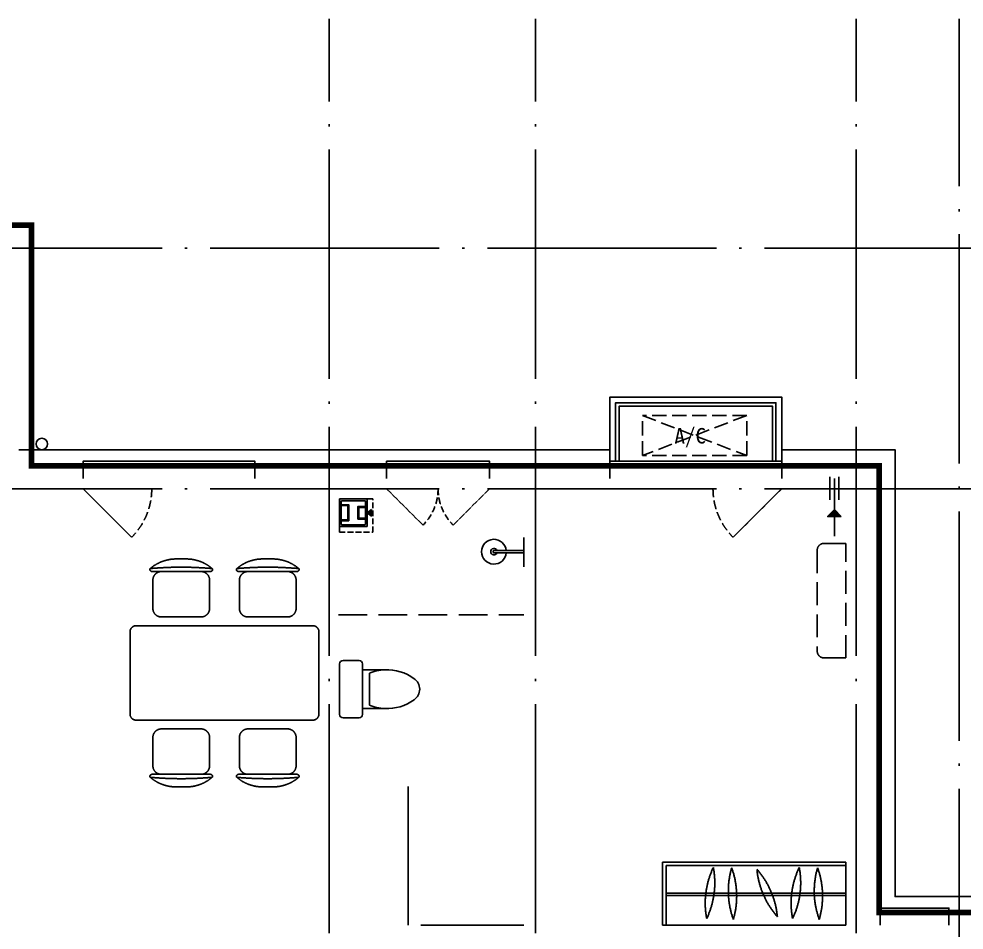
# Model space of a CAD drawing. Extents: x 23000734 to 24262965, y -11528137 to -9789882.
# Drawn here: x 24199305 to 24207557, y -10045392 to -10037440 of the extents above; entities that cross this region are included whole.
import ezdxf

# ---------------------------------------------------------------- set-up
doc = ezdxf.new("R2010")
doc.units = 0
doc.header["$LTSCALE"] = 1000
for name, pattern in [('DASH', [0.35, 0.25, -0.1]), ('DASHDOTX2', [50.8, 25.4, -12.7, 0, -12.7]), ('DOTE', [2.4200000000000004, 2, -0.2, 0.02, -0.2])]:
    doc.linetypes.add(name, pattern=pattern)
for name, color, linetype in [('0-0全面积', 3, 'Continuous'), ('0-厨卫洁具', 95, 'Continuous'), ('0-开启示意', 154, 'Continuous'), ('0-栏杆', 141, 'Continuous'), ('0-看线', 173, 'Continuous'), ('A-SURFACE', 6, 'Continuous'), ('B-家具', 167, 'DASHDOTX2'), ('BALCONY', 6, 'Continuous'), ('DOTE', 249, 'DOTE'), ('KT', 8, 'Continuous'), ('PUB_HATCH', 252, 'Continuous'), ('PUB_STRM', 4, 'Continuous'), ('WINDOW', 4, 'Continuous'), ('空调', 6, 'Continuous')]:
    doc.layers.add(name, color=color, linetype=linetype)
doc.layers.add('家具', color=156, linetype='Continuous', lineweight=9)
doc.styles.get("Standard").update_dxf_attribs({"font": 'gbenor.shx', "bigfont": 'gbcbig.shx'})
doc.styles.add('黑体', font='SIMHEI_0.TTF', dxfattribs={"width": 0.8})

# ---------------------------------------------------------------- blocks, each defined once
blk = doc.blocks.new('M_C25MYD')
at = {"layer": 'B-家具'}
for p, q in [((-389.0515543376096, 921.1798538984731), (-289.9184200211894, 921.1798538984731)), ((297.7746842312627, 921.1798538984731), (396.90781854745, 921.1798538984731)), ((-569.4849871795159, 821.1798538984731), (-109.4849871795159, 821.1798538984731)), ((-564.4849871795159, 753.6798538984731), (-564.4849871795159, 528.6798538984731)), ((-114.4849871795159, 753.6798538984731), (-114.4849871795159, 528.6798538984731)), ((117.3412513895892, 821.1798538984731), (577.3412513895892, 821.1798538984731)), ((122.3412513895892, 753.6798538984731), (122.3412513895892, 528.6798538984731)), ((572.3412513895892, 753.6798538984731), (572.3412513895892, 528.6798538984731)), ((-496.9849871795159, 461.1798538984731), (-181.9849871795159, 461.1798538984731)), ((189.8412513895892, 461.1798538984731), (504.8412513895892, 461.1798538984731)), ((703.9281321049202, 391.9177540964447), (-696.071867894847, 391.9177540964447)), ((-746.071867894847, 341.9177540964447), (-746.071867894847, -308.0822459035553)), ((753.9281321049202, -308.0822459035553), (753.9281321049202, 341.9177540964447)), ((-696.071867894847, -358.0822459035553), (703.9281321049202, -358.0822459035553)), ((-181.9849871795159, -427.3443457060494), (-496.9849871795159, -427.3443457060494)), ((504.8412513895892, -427.3443457060494), (189.8412513895892, -427.3443457060494)), ((-564.4849871795159, -719.8443457060494), (-564.4849871795159, -494.8443457060494)), ((-114.4849871795159, -719.8443457060494), (-114.4849871795159, -494.8443457060494)), ((122.3412513895892, -719.8443457060494), (122.3412513895892, -494.8443457060494)), ((572.3412513895892, -719.8443457060494), (572.3412513895892, -494.8443457060494)), ((-109.4849871795159, -787.3443457060494), (-569.4849871795159, -787.3443457060494)), ((577.3412513895892, -787.3443457060494), (117.3412513895892, -787.3443457060494)), ((-289.9184200211894, -887.3443457060494), (-389.0515543376096, -887.3443457060494)), ((396.90781854745, -887.3443457060494), (297.7746842312627, -887.3443457060494))]:
    blk.add_line(p, q, dxfattribs=at)
for centre, radius, start, end in [((-379.3305752684828, 605.7399825765751), 315.5896225382623, 91.76513784142504, 130.7265433077802), ((-299.6393990903161, 605.7399825765751), 315.5896225382623, 49.27345669221976, 88.23486215857496), ((307.4956633003894, 605.7399825765751), 315.5896225382623, 91.76513784142504, 130.7265433077802), ((387.1868394785561, 605.7399825765751), 315.5896225382623, 49.27345669221976, 88.23486215857496), ((-578.7123879992869, 837.3256258168258), 10, 130.7265433077802, 202.6699912275625), ((-569.4849871795159, 841.1798538984731), 20, 202.6699912275625, 270), ((-339.4849871795159, -1856.6583968224), 2712.716921149136, 84.80230402357765, 95.19769597642237), ((-109.4849871795159, 841.1798538984731), 20, 270, 337.3300087724375), ((-100.2575863592792, 837.3256258168258), 10, 337.3300087724375, 49.27345669221976), ((108.1138505693525, 837.3256258168258), 10, 130.7265433077802, 202.6699912275625), ((117.3412513895892, 841.1798538984731), 20, 202.6699912275625, 270), ((347.3412513895892, -1856.6583968224), 2712.716921149136, 84.80230402357765, 95.19769597642237), ((577.3412513895892, 841.1798538984731), 20, 270, 337.3300087724375), ((586.5686522093602, 837.3256258168258), 10, 337.3300087724375, 49.27345669221976), ((-496.9849871795159, 753.6798538984731), 67.5, 90, 180), ((-181.9849871795159, 753.6798538984731), 67.5, 0, 90), ((189.8412513895892, 753.6798538984731), 67.5, 90, 180), ((504.8412513895892, 753.6798538984731), 67.5, 0, 90), ((-496.9849871795159, 528.6798538984731), 67.5, 180, 270), ((-181.9849871795159, 528.6798538984731), 67.5, 270, 0), ((189.8412513895892, 528.6798538984731), 67.5, 180, 270), ((504.8412513895892, 528.6798538984731), 67.5, 270, 0), ((-696.071867894847, 341.9177540964447), 50, 90, 180), ((703.9281321049202, 341.9177540964447), 50, 0, 90), ((-696.071867894847, -308.0822459035553), 50, 180, 270), ((703.9281321049202, -308.0822459035553), 50, 270, 0), ((-496.9849871795159, -494.8443457060494), 67.5, 90, 180), ((-181.9849871795159, -494.8443457060494), 67.5, 0, 90), ((189.8412513895892, -494.8443457060494), 67.5, 90, 180), ((504.8412513895892, -494.8443457060494), 67.5, 0, 90), ((-496.9849871795159, -719.8443457060494), 67.5, 180, 270), ((-181.9849871795159, -719.8443457060494), 67.5, 270, 0), ((189.8412513895892, -719.8443457060494), 67.5, 180, 270), ((504.8412513895892, -719.8443457060494), 67.5, 270, 0), ((-578.7123879992869, -803.490117624402), 10, 157.3300087724375, 229.2734566922198), ((-569.4849871795159, -807.3443457060494), 20, 90, 157.3300087724375), ((-379.3305752684828, -571.9044743836857), 315.5896225382623, 229.2734566922198, 268.234862158575), ((-339.4849871795159, 1890.493905014824), 2712.716921149136, 264.8023040235777, 275.1976959764223), ((-299.6393990903161, -571.9044743836857), 315.5896225382623, 271.7651378414251, 310.7265433077803), ((-109.4849871795159, -807.3443457060494), 20, 22.66999122756252, 90), ((-100.2575863592792, -803.490117624402), 10, 310.7265433077803, 22.66999122756252), ((108.1138505693525, -803.490117624402), 10, 157.3300087724375, 229.2734566922198), ((117.3412513895892, -807.3443457060494), 20, 90, 157.3300087724375), ((347.3412513895892, 1890.493905014824), 2712.716921149136, 264.8023040235777, 275.1976959764223), ((307.4956633003894, -571.9044743836857), 315.5896225382623, 229.2734566922198, 268.234862158575), ((387.1868394785561, -571.9044743836857), 315.5896225382623, 271.7651378414251, 310.7265433077803), ((577.3412513895892, -807.3443457060494), 20, 22.66999122756252, 90), ((586.5686522093602, -803.490117624402), 10, 310.7265433077803, 22.66999122756252)]:
    blk.add_arc(centre, radius, start, end, dxfattribs=at)
at = {"layer": 'B-家具', "width": 0.8, "flags": 9}
for tag in ['XSIZE', 'YSIZE']:
    blk.add_attdef(tag, (2.328306436538696e-10, 0), '', height=0.5, dxfattribs=at)
blk = doc.blocks.new('A$C59522257')
at = {"layer": 'B-家具'}
for p, q in [((-662.4929779581726, 30.01015955209732), (-632.4929779581726, 30.01015955209732)), ((-662.4929779581726, 30.01015955209732), (-662.4929779581726, -519.9898404479027)), ((937.5070220381021, 29.98549531772733), (-632.4929779581726, 30.00953311100602)), ((937.5070220381021, -0.01450703106820583), (-632.4929779581726, 0.00978722982108593)), ((-632.4929779581726, 0.00978722982108593), (-632.4929779581726, -519.9898404479027)), ((937.5070220381021, 29.98549531772733), (937.5070220381021, -519.9849076010287)), ((-632.4929779581726, -239.671682132408), (937.5070220381021, -239.7087596636266)), ((-632.4929779581726, -259.671682132408), (937.5070220381021, -259.7087596636266)), ((-662.4929779581726, -519.9898404479027), (937.5070220381021, -519.9849076010287))]:
    blk.add_line(p, q, dxfattribs=at)
for centre, radius, start, end in [((430.900765709579, -327.6897037141025), 721.1249997186434, 154.3888247396933, 190.7499323819012), ((-927.8421298936009, -150.4813391696662), 721.1249996643178, 334.3888247396933, 10.74993238190121), ((632.7652261815965, -221.9863553959876), 721.1249997186434, 163.6588415747176, 200.0199492971666), ((-736.7787199430168, -265.9686295483261), 721.1249996643178, 343.6588415747176, 20.01994929716657), ((879.5859843306243, 32.07029983215034), 721.1249997186434, 185.1417538412712, 221.5028615040995), ((-378.7040513008833, -510.4158723726869), 721.1249996643178, 5.141753841271216, 41.5028615040995), ((1180.900765709579, -327.6897037141025), 721.1249997186434, 154.3888247396933, 190.7499323819012), ((-177.8421298936009, -150.4813391696662), 721.1249996643178, 334.3888247396933, 10.74993238190121), ((1382.765226181597, -221.9863553959876), 721.1249997186434, 163.6588415747176, 200.0199492971666), ((13.22128005698323, -265.9686295483261), 721.1249996643178, 343.6588415747176, 20.01994929716657)]:
    blk.add_arc(centre, radius, start, end, dxfattribs=at)
blk = doc.blocks.new('A$C5E80688F')
blk.add_blockref('A$C59522257', (9909.492977961898, 1869.984907601029))
at = {"layer": '家具', "xscale": 1.099999999627471, "yscale": 1.099999999627471, "zscale": 1.099999999627471, "rotation": 180}
blk.add_blockref('M_C25MYD', (5426.32094559446, 3570.482880460098), dxfattribs=at)
blk = doc.blocks.new('_E39XBF')
at = {"layer": '0-厨卫洁具', "linetype": 'Continuous'}
for p, q in [((-169.7498989044689, 200), (-169.7498989044689, 395.1982693806349)), ((169.7498989045853, 395.1982694187027), (169.7498989045853, 200)), ((-139.7498989044689, 260.397798631544), (139.7498989045853, 260.3977986315149)), ((-250, 30), (-250, 170)), ((-220, 200), (-169.7498989044689, 200)), ((-169.7498989044689, 200), (169.7498989045853, 200)), ((169.7498989045853, 200), (220, 200)), ((250, 170), (250, 30)), ((220, 0), (-220, 0))]:
    blk.add_line(p, q, dxfattribs=at)
for centre, radius, start, end in [((0, 589.5585712347529), 109.7823411183032, 33.45085782603041, 146.5491421739696), ((227.3882324694423, 412.8433152033249), 397.5299272150959, 143.3618551252769, 182.5440070072476), ((-227.3882324694423, 412.8433152033831), 397.5299272150663, 357.4559929977501, 36.63814487472313), ((227.3882324694423, 412.8433152033249), 397.5299272150969, 182.5440070072476, 202.549524671533), ((-227.3882324694423, 412.8433152033831), 397.5299272151125, 337.450475328467, 357.4559929977501), ((-220, 170), 30, 90, 180), ((220, 170), 30, 0, 90), ((-220, 30), 30, 180, 270), ((220, 30), 30, 270, 0)]:
    blk.add_arc(centre, radius, start, end, dxfattribs=at)
blk = doc.blocks.new('A$C06A70365')
at = {"layer": '0-厨卫洁具'}
h = blk.add_hatch(color=256, dxfattribs=at)
h.paths.add_polyline_path([(-114.5, 159), (-114.5, -81), (125.5, -81), (125.5, 159)])
edge = h.paths.add_edge_path(flags=16)
edge.add_arc((-91.5, 136), 8, 90, 180, ccw=False)
edge.add_line((-91.5, 144), (102.5, 144))
edge.add_arc((102.5, 136), 8, 0, 90, ccw=False)
edge.add_line((110.5, 136), (110.5, -58))
edge.add_arc((102.5, -58), 8, -90, 0, ccw=False)
edge.add_line((102.5, -66), (-91.5, -66))
edge.add_arc((-91.5, -58), 8, 180, 270, ccw=False)
edge.add_line((-99.5, -58), (-99.5, 136))
for points in [[(-42.5, -8), (-42.5, 86), (-99.5, 86), (-99.5, 94), (-34.5, 94), (-34.5, -16), (-99.5, -16), (-99.5, -8)], [(53.5, -23), (110.5, -23), (110.5, -31), (45.5, -31), (45.5, 109), (110.5, 109), (110.5, 101), (53.5, 101)], [(-152.8999999985099, 67.79999999888241), (-152.8999999985099, 10.19999999925494), (-114.5, 39)]]:
    blk.add_hatch(color=256, dxfattribs=at).paths.add_polyline_path(points)
at = {"layer": '0-厨卫洁具', "linetype": 'DASH', "ltscale": 0.2}
blk.add_lwpolyline([(125.5, -131), (-164.5, -131), (-164.5, 159)], dxfattribs=at)
at = {"layer": '0-厨卫洁具'}
for points in [[(-114.5, 159), (-164.5, 159)], [(-99.5, 94), (-34.5, 94), (-34.5, -16), (-99.5, -16)], [(-99.5, 86), (-42.5, 86), (-42.5, -8), (-99.5, -8)], [(110.5, 109), (45.5, 109), (45.5, -31), (110.5, -31)], [(110.5, 101), (53.5, 101), (53.5, -23), (110.5, -23)], [(125.5, -81), (125.5, -131)]]:
    blk.add_lwpolyline(points, dxfattribs=at)
for points in [[(125.5, 159), (125.5, -81), (-114.5, -81), (-114.5, 159)], [(-152.8999999985099, 67.79999999888241), (-152.8999999985099, 10.19999999925494), (-114.5, 39)]]:
    blk.add_lwpolyline(points, close=True, dxfattribs=at)
blk.add_lwpolyline([(110.5, 136), (110.5, -58, -0.414213562373095), (102.5, -66), (-91.5, -66, -0.414213562373095), (-99.5, -58), (-99.5, 136, -0.414213562373095), (-91.5, 144), (102.5, 144, -0.414213562373095)], format="xyb", close=True, dxfattribs=at)
blk = doc.blocks.new('A$C2A163BE1')
at = {"layer": '0-厨卫洁具'}
blk.add_line((7805.000000320375, 4740.500001100823), (7805.000000402331, 4720.500001100823), dxfattribs=at)
for points in [[(7804.999999839813, 4854.085078146309), (7805.000000923872, 4597.64604043588)], [(7805.000000320375, 4740.500001100823), (7541.722698785365, 4740.499999986961)], [(7805.000000402331, 4720.500001100823), (7541.722698867321, 4720.499999986961)], [(6795, 1470.5), (6795, 2680.5)]]:
    blk.add_lwpolyline(points, dxfattribs=at)
for centre, radius, start, end in [((7542.51442508772, 4730.499999990687), 108.1369439929635, 5.306027566530182, 354.6939728782656), ((7542.51442508772, 4730.499999990687), 28.32655449442026, 20.67248902200224, 339.3275114527499), ((7544.825501650572, 4730.5), 10.47030970714016, 107.2380864859071, 252.7619143927689)]:
    blk.add_arc(centre, radius, start, end, dxfattribs=at)
at = {"xscale": -1}
blk.add_blockref('A$C06A70365', (6320.5, 5031.5), dxfattribs=at)
at = {"layer": '0-厨卫洁具', "extrusion": (0, 0, -1), "xscale": -1, "zscale": -1, "rotation": 90}
blk.add_blockref('_E39XBF', (-6195, 3530.5), dxfattribs=at)
blk = doc.blocks.new('A$C1C455A10')
at = {"layer": '0-看线'}
for points in [[(7937, 3632.5), (7937, 3782.5), (6437, 3782.5), (6437, 3632.5)], [(9987, 3632.5), (9987, 3782.5), (9087, 3782.5), (9087, 3632.5)], [(12537, 3632.5), (12537, 3782.5), (11037, 3782.5), (11037, 3632.5)], [(13397, -267.5), (13397, -117.5), (13997, -117.5), (13997, -267.5)]]:
    blk.add_lwpolyline(points, dxfattribs=at)
blk = doc.blocks.new('A$C6723108C')
at = {"layer": 'KT', "linetype": 'DASH', "ltscale": 0.5}
for p, q in [((-174.9999999965075, 454.9999999441206), (-174.9999999965075, -454.9999999441206)), ((174.9999999965075, 454.9999999441206), (-174.9999999965075, 454.9999999441206)), ((174.9999999965075, 454.9999999441206), (174.999999996624, -454.9999999441206)), ((174.999999996624, -454.9999999441206), (-174.9999999965075, -454.9999999441206))]:
    blk.add_line(p, q, dxfattribs=at)
for points in [[(-174.9999999965075, 454.9999999441206), (174.999999996624, -454.9999999441206)], [(-174.9999999965075, -454.9999999441206), (174.9999999965075, 454.9999999441206)]]:
    blk.add_lwpolyline(points, dxfattribs=at)
at = {"layer": 'KT', "style": '黑体'}
blk.add_text('A/C', height=135.1898734177215, rotation=90, dxfattribs=at).set_placement((69.32990476267878, -176.0486314147711))
blk = doc.blocks.new('A$C0B5919E6')
at = {"layer": '空调', "linetype": 'DASH', "ltscale": 0.8}
blk.add_lwpolyline([(249.9994896482676, 0.001130153046688065), (59.99948964826763, 0.001130153046688065, -0.414213562373095), (-0.0005103517323732376, 60.00113015304669), (-0.0005103517323732376, 940.0011301530467, -0.414213562373095), (59.99948964826763, 1000.001130153047), (249.9994896482676, 1000.001130153047)], format="xyb", close=True, dxfattribs=at)
blk = doc.blocks.new('rfwetery')
at = {"layer": 'BALCONY'}
for points in [[(11892286.50001817, 65605.17812204023), (11892346.50001139, 65605.17812376912), (11892346.50001463, 65545.1781290319)], [(11892406.50000461, 65605.17812186934), (11892346.50001139, 65605.17812376912), (11892346.50000797, 65545.1781290319)]]:
    blk.add_hatch(color=256, dxfattribs=at).paths.add_polyline_path(points)
h = blk.add_hatch(color=256, dxfattribs=at)
h.paths.add_polyline_path([(11892406.50000461, 65605.17812186934), (11892346.50001139, 65605.17812376923), (11892346.50000797, 65545.17812903179)])
h.paths.add_polyline_path([(11892346.50001139, 65605.17812376912), (11892346.50000797, 65545.1781290319), (11892406.50000461, 65605.17812186934)])
blk.add_line((11892346.49999243, 65272.27744436939), (11892346.50002119, 65777.37640284188), dxfattribs=at)
at = {"layer": 'BALCONY', "linetype": 'DASH'}
for p, q in [((11892306.49999366, 65259.51920022164), (11892306.5, 65459.51920022164)), ((11892386.49999366, 65259.51919768855), (11892386.5, 65459.51919768855))]:
    blk.add_line(p, q, dxfattribs=at)
at = {"layer": 'BALCONY'}
blk.add_lwpolyline([(11892286.50000461, 65605.17812566913), (11892346.50000271, 65545.17812376923), (11892406.50000461, 65605.17812186934)], close=True, dxfattribs=at)
blk = doc.blocks.new('A$C35C37B70')
at = {"layer": 'BALCONY', "rotation": 180.0035144073669}
blk.add_blockref('rfwetery', (11902832.97825406, 70497.72983061336), dxfattribs=at)
at = {"layer": '空调', "linetype": 'DASH', "ltscale": 0.8, "xscale": -1, "rotation": 180.0035144073669}
blk.add_blockref('A$C0B5919E6', (10340.49328781292, 3928.741588830948), dxfattribs=at)
blk = doc.blocks.new('KC')
at = {"layer": '0-开启示意', "linetype": 'DASH', "ltscale": 0.3, "const_width": 10}
blk.add_lwpolyline([(245355.2100543217, 107837.9834782778), (244930.9459856096, 107413.7194095703)], dxfattribs=at)
at = {"layer": '0-开启示意', "linetype": 'DASH', "ltscale": 0.3}
blk.add_lwpolyline([(245355.21005432, 107837.9834782821), (244930.9459856096, 107413.7194095703)], dxfattribs=at)
blk.add_arc((245355.2100543217, 107837.9834782821), 600, 179.9999999999959, 224.9999999996552, dxfattribs=at)
blk = doc.blocks.new('A$C35AB33C4')
at = {"layer": '0-开启示意', "xscale": -1}
blk.add_blockref('KC', (252496.7100543156, -102947.9834782779), dxfattribs=at)
at = {"layer": '0-开启示意', "yscale": 0.75, "zscale": 0.75}
for p, xscale in [((193807.9075407423, -75988.48760870844), -0.75), ((-173324.9075407386, -75988.48760870844), 0.75)]:
    blk.add_blockref('KC', p, dxfattribs=dict(at, xscale=xscale))
at = {"layer": '0-开启示意'}
blk.add_blockref('KC', (-232113.7100543231, -102947.9834782779), dxfattribs=at)

msp = doc.modelspace()

# ---------------------------------------------------------------- linework, layer by layer
for points in [[(24205964.72500846, -10041349.56526094), (24205964.72500846, -10040739.56526095), (24204464.7250084, -10040739.56526092), (24204464.72500861, -10041349.56526094)], [(24204464.72500855, -10041199.56523511), (24199304.72501459, -10041199.5652567)], [(24209064.72500876, -10041199.56525999), (24208074.72496184, -10041199.56526057), (24208074.72457701, -10045099.56527242), (24206954.72500657, -10045099.56524842), (24206954.72495905, -10041199.56522468), (24205964.72500846, -10041199.56522883)]]:
    msp.add_lwpolyline(points)
at = {"layer": '0-0全面积', "linetype": 'DASH', "lineweight": 30, "const_width": 50}
msp.add_lwpolyline([(24208214.72500861, -10045239.56526094), (24206814.72500861, -10045239.56526094), (24206814.72500861, -10041339.56526094), (24199414.72500861, -10041339.56526094), (24199414.72500861, -10039239.56526094), (24194214.72500861, -10039239.56526094), (24194214.72500861, -10041339.56526094), (24183414.72500861, -10041339.56526094), (24183414.72500861, -10052239.56526094), (24187714.72500861, -10052239.56526094), (24187714.72500861, -10052239.56526094), (24203414.72500861, -10052239.56526094), (24203414.72500861, -10052239.56526094), (24211614.72500859, -10052239.56526065)], dxfattribs=at)
at = {"layer": '0-栏杆'}
for points in [[(24205914.72500846, -10041299.56526094), (24205914.72500846, -10040789.56526095), (24204514.72500841, -10040789.56526092), (24204514.72500859, -10041299.56526094)], [(24205884.72500846, -10041299.56526094), (24205884.72500846, -10040819.56526095), (24204544.72500842, -10040819.56526092), (24204544.72500859, -10041299.56526094)]]:
    msp.add_lwpolyline(points, dxfattribs=at)
at = {"layer": 'A-SURFACE', "linetype": 'DASH', "lineweight": 30}
msp.add_lwpolyline([(24208214.72500861, -10045239.56526094), (24206814.72500861, -10045239.56526094), (24206814.72500861, -10041339.56526094), (24199414.72500861, -10041339.56526094), (24199414.72500861, -10039239.56526094), (24194214.72500861, -10039239.56526094), (24194214.72500861, -10041339.56526094), (24183414.72500861, -10041339.56526094), (24183414.72500861, -10052239.56526094), (24187714.72500861, -10052239.56526094), (24187714.72500861, -10051539.56526094), (24203414.72500861, -10051539.56526094), (24203414.72500861, -10052239.56526095), (24211614.72500859, -10052239.56526065)], dxfattribs=at)
at = {"layer": 'DOTE'}
for p, q in [((24202014.72500861, -10047839.56526094), (24202014.72500861, -10037439.56526094)), ((24203814.72500861, -10047839.56526094), (24203814.72500861, -10037439.56526094)), ((24206614.72500861, -10047839.56526094), (24206614.72500861, -10037439.56526094)), ((24207514.72500861, -10055839.56526094), (24207514.72500861, -10037439.56526094)), ((24181614.72500861, -10039439.56526094), (24257114.72500861, -10039439.56526094)), ((24181614.72500861, -10041539.56526094), (24257114.72500861, -10041539.56526094))]:
    msp.add_line(p, q, dxfattribs=at)
at = {"layer": 'PUB_HATCH', "linetype": 'DASH'}
msp.add_line((24202094.72500861, -10042639.56526095), (24203714.72502134, -10042639.56526094), dxfattribs=at)
at = {"layer": 'PUB_STRM'}
msp.add_circle((24199504.6893972, -10041149.56524227), 50, dxfattribs=at)
at = {"layer": 'WINDOW'}
msp.add_lwpolyline([(24202814.72500861, -10045349.56526094), (24203714.72500861, -10045349.56526094)], dxfattribs=at)

# ---------------------------------------------------------------- block references
for name, p in [('A$C1C455A10', (24193427.72500861, -10045082.06526094)), ('A$C35AB33C4', (24192723.22500861, -10046429.56526094)), ('A$C2A163BE1', (24195909.72500861, -10046820.06526094)), ('A$C35C37B70', (24195934.21772436, -10045945.56526094)), ('A$C5E80688F', (24195677.72500861, -10046699.56526094))]:
    msp.add_blockref(name, p)
at = {"rotation": 270}
msp.add_blockref('A$C6723108C', (24205204.04047165, -10041075.92774912), dxfattribs=at)

doc.saveas('drawing.dxf')
